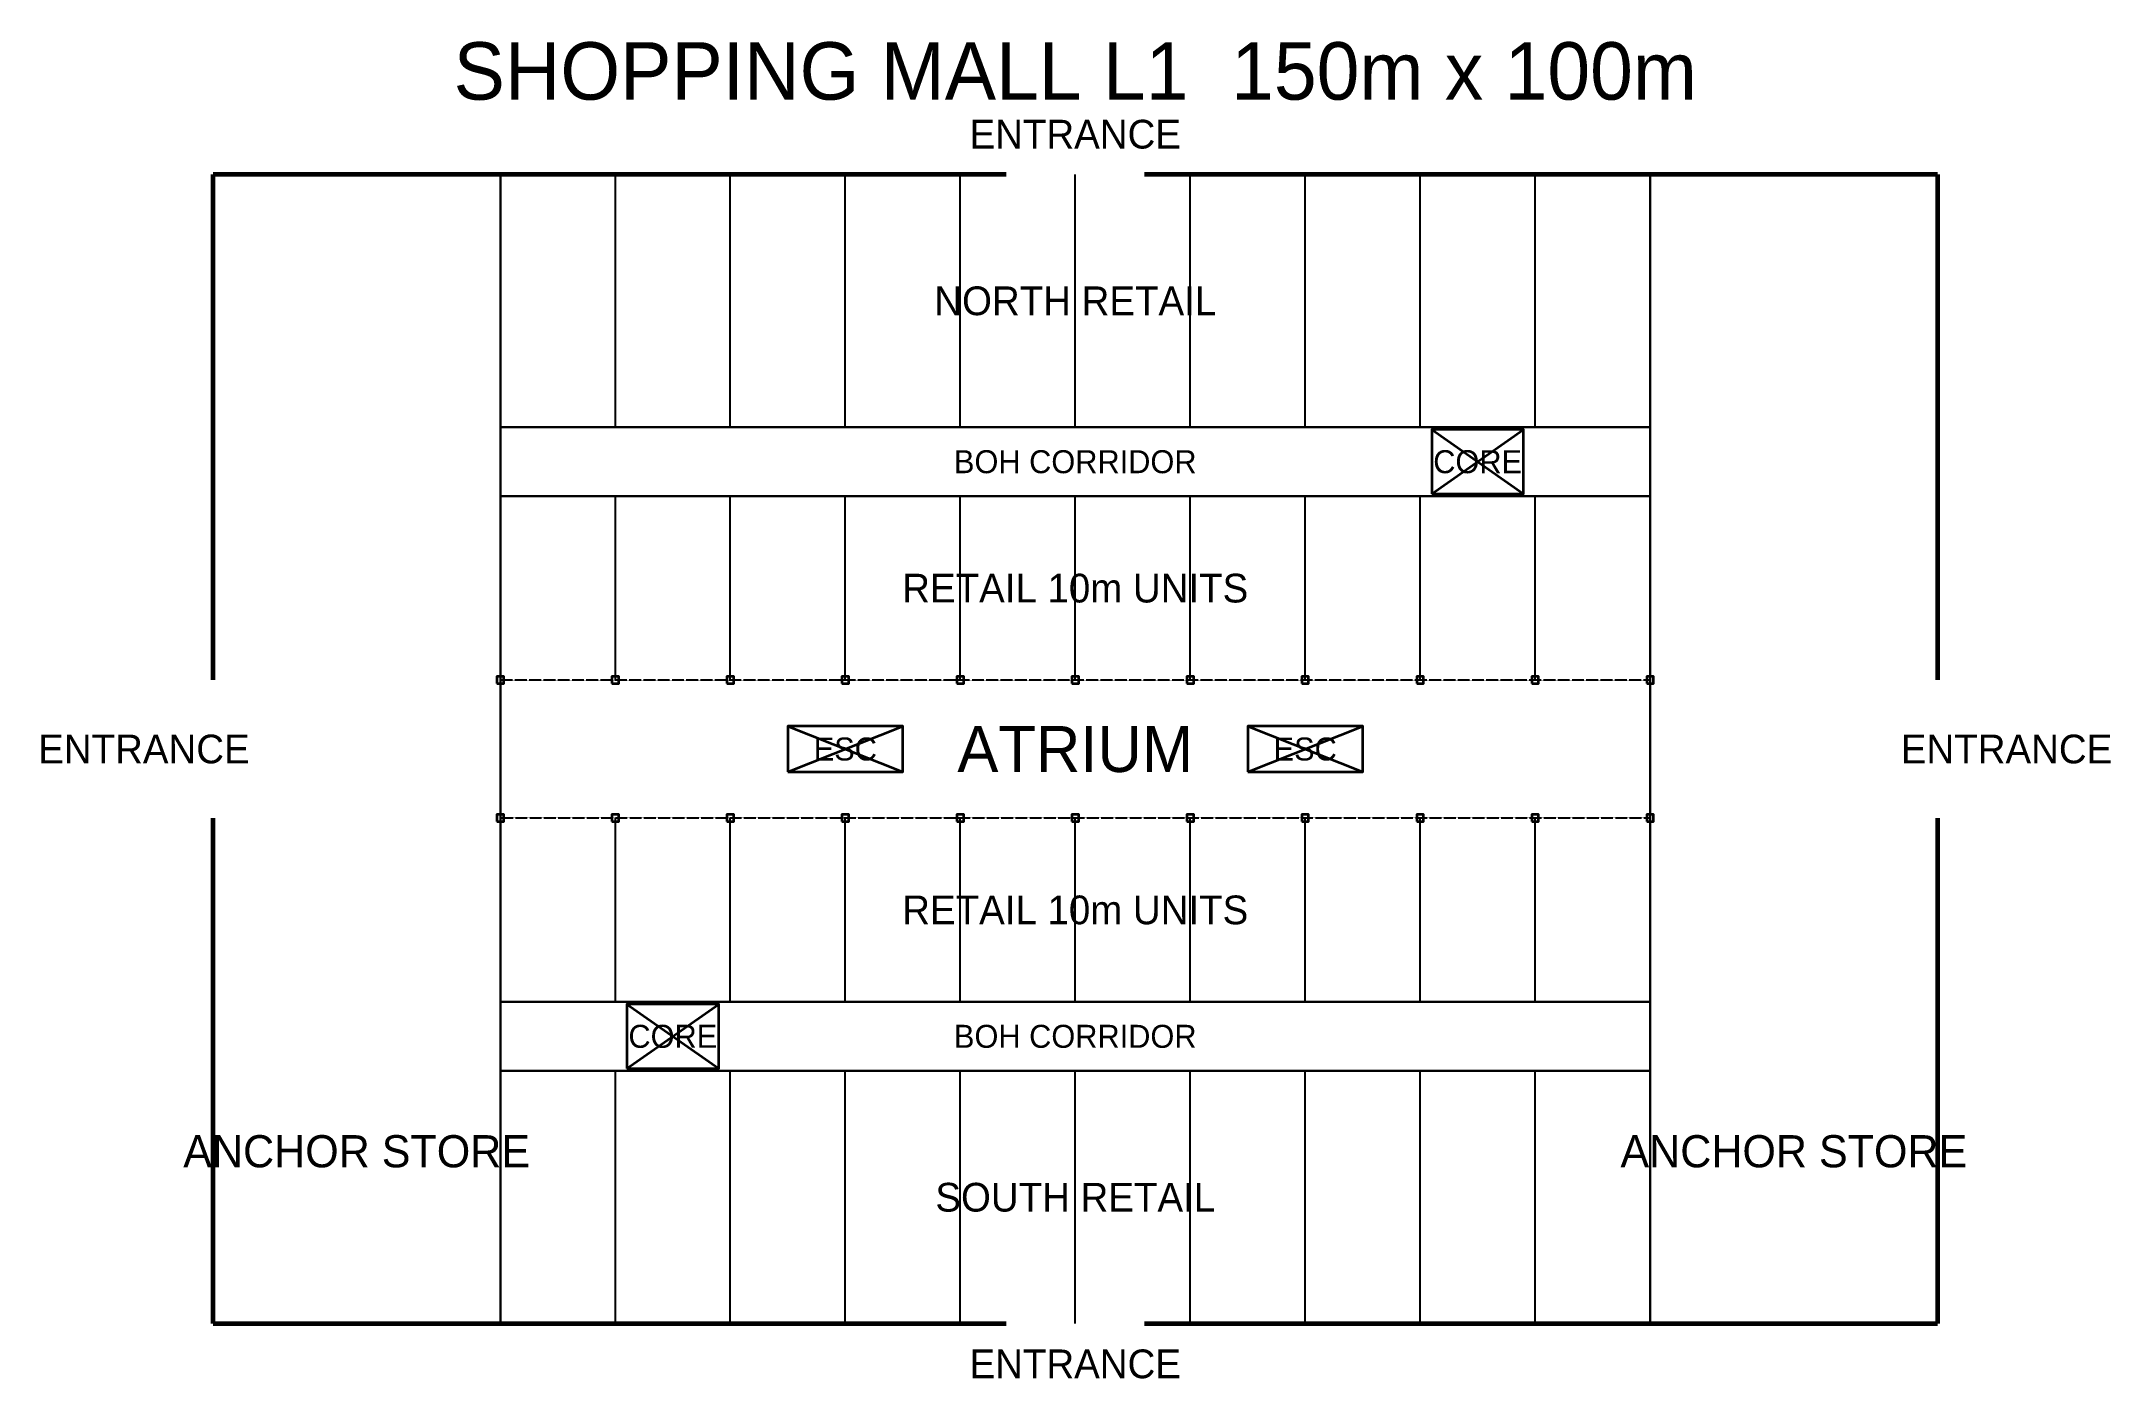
# Model space of a CAD drawing. Header units: millimetres. Extents: x -14920 to 165051, y -4785 to 111575.
import ezdxf
from ezdxf.enums import TextEntityAlignment as Align

# ---------------------------------------------------------------- set-up
doc = ezdxf.new("R2010")
doc.units = ezdxf.units.MM
doc.linetypes.add('DASHED', pattern=[1.524, 1.27, -0.254])
for name, color, linetype, lineweight in [('A-ANNO', 7, 'Continuous', 18), ('A-COLS', 7, 'Continuous', 35), ('A-CORE', 2, 'Continuous', 35), ('A-VOID', 4, 'DASHED', 25), ('A-WALL', 7, 'Continuous', 50), ('A-WALL-INTR', 7, 'Continuous', 25)]:
    doc.layers.add(name, color=color, linetype=linetype, lineweight=lineweight)

msp = doc.modelspace()

# ---------------------------------------------------------------- linework, layer by layer
at = {"layer": 'A-COLS'}
for points in [[(24700, 55700), (25300, 55700), (25300, 56300), (24700, 56300)], [(34700, 55700), (35300, 55700), (35300, 56300), (34700, 56300)], [(44700, 55700), (45300, 55700), (45300, 56300), (44700, 56300)], [(54700, 55700), (55300, 55700), (55300, 56300), (54700, 56300)], [(64700, 55700), (65300, 55700), (65300, 56300), (64700, 56300)], [(74700, 55700), (75300, 55700), (75300, 56300), (74700, 56300)], [(84700, 55700), (85300, 55700), (85300, 56300), (84700, 56300)], [(94700, 55700), (95300, 55700), (95300, 56300), (94700, 56300)], [(104700, 55700), (105300, 55700), (105300, 56300), (104700, 56300)], [(114700, 55700), (115300, 55700), (115300, 56300), (114700, 56300)], [(124700, 55700), (125300, 55700), (125300, 56300), (124700, 56300)], [(24700, 43700), (25300, 43700), (25300, 44300), (24700, 44300)], [(34700, 43700), (35300, 43700), (35300, 44300), (34700, 44300)], [(44700, 43700), (45300, 43700), (45300, 44300), (44700, 44300)], [(54700, 43700), (55300, 43700), (55300, 44300), (54700, 44300)], [(64700, 43700), (65300, 43700), (65300, 44300), (64700, 44300)], [(74700, 43700), (75300, 43700), (75300, 44300), (74700, 44300)], [(84700, 43700), (85300, 43700), (85300, 44300), (84700, 44300)], [(94700, 43700), (95300, 43700), (95300, 44300), (94700, 44300)], [(104700, 43700), (105300, 43700), (105300, 44300), (104700, 44300)], [(114700, 43700), (115300, 43700), (115300, 44300), (114700, 44300)], [(124700, 43700), (125300, 43700), (125300, 44300), (124700, 44300)]]:
    msp.add_lwpolyline(points, close=True, dxfattribs=at)
at = {"layer": 'A-CORE'}
for p, q in [((106000, 72200), (114000, 77800)), ((106000, 77800), (114000, 72200)), ((50000, 48000), (60000, 52000)), ((50000, 52000), (60000, 48000)), ((90000, 48000), (100000, 52000)), ((90000, 52000), (100000, 48000)), ((36000, 22200), (44000, 27800)), ((36000, 27800), (44000, 22200))]:
    msp.add_line(p, q, dxfattribs=at)
for points in [[(106000, 72200), (114000, 72200), (114000, 77800), (106000, 77800)], [(50000, 48000), (60000, 48000), (60000, 52000), (50000, 52000)], [(90000, 48000), (100000, 48000), (100000, 52000), (90000, 52000)], [(36000, 22200), (44000, 22200), (44000, 27800), (36000, 27800)]]:
    msp.add_lwpolyline(points, close=True, dxfattribs=at)
at = {"layer": 'A-VOID'}
msp.add_lwpolyline([(25000, 44000), (125000, 44000), (125000, 56000), (25000, 56000)], close=True, dxfattribs=at)
at = {"layer": 'A-WALL', "const_width": 400}
for points in [[(0, 100000), (69000, 100000)], [(0, 56000), (0, 100000)], [(81000, 100000), (150000, 100000)], [(150000, 56000), (150000, 100000)], [(0, 0), (0, 44000)], [(150000, 0), (150000, 44000)], [(0, 0), (69000, 0)], [(81000, 0), (150000, 0)]]:
    msp.add_lwpolyline(points, dxfattribs=at)
at = {"layer": 'A-WALL-INTR'}
for p, q in [((25000, 78000), (25000, 100000)), ((35000, 78000), (35000, 100000)), ((45000, 78000), (45000, 100000)), ((55000, 78000), (55000, 100000)), ((65000, 78000), (65000, 100000)), ((75000, 78000), (75000, 100000)), ((85000, 78000), (85000, 100000)), ((95000, 78000), (95000, 100000)), ((105000, 78000), (105000, 100000)), ((115000, 78000), (115000, 100000)), ((125000, 78000), (125000, 100000)), ((25000, 56000), (25000, 72000)), ((35000, 56000), (35000, 72000)), ((45000, 56000), (45000, 72000)), ((55000, 56000), (55000, 72000)), ((65000, 56000), (65000, 72000)), ((75000, 56000), (75000, 72000)), ((85000, 56000), (85000, 72000)), ((95000, 56000), (95000, 72000)), ((105000, 56000), (105000, 72000)), ((115000, 56000), (115000, 72000)), ((125000, 56000), (125000, 72000)), ((25000, 28000), (25000, 44000)), ((35000, 28000), (35000, 44000)), ((45000, 28000), (45000, 44000)), ((55000, 28000), (55000, 44000)), ((65000, 28000), (65000, 44000)), ((75000, 28000), (75000, 44000)), ((85000, 28000), (85000, 44000)), ((95000, 28000), (95000, 44000)), ((105000, 28000), (105000, 44000)), ((115000, 28000), (115000, 44000)), ((125000, 28000), (125000, 44000)), ((25000, 0), (25000, 22000)), ((35000, 0), (35000, 22000)), ((45000, 0), (45000, 22000)), ((55000, 0), (55000, 22000)), ((65000, 0), (65000, 22000)), ((75000, 0), (75000, 22000)), ((85000, 0), (85000, 22000)), ((95000, 0), (95000, 22000)), ((105000, 0), (105000, 22000)), ((115000, 0), (115000, 22000)), ((125000, 0), (125000, 22000))]:
    msp.add_line(p, q, dxfattribs=at)
at = {"layer": 'A-WALL-INTR', "const_width": 200}
for points in [[(25000, 0), (25000, 100000)], [(125000, 0), (125000, 100000)], [(25000, 78000), (125000, 78000)], [(25000, 72000), (125000, 72000)], [(25000, 28000), (125000, 28000)], [(25000, 22000), (125000, 22000)]]:
    msp.add_lwpolyline(points, dxfattribs=at)

# ---------------------------------------------------------------- texts
at = {"layer": 'A-ANNO'}
for s, height, p in [('SHOPPING MALL L1  150m x 100m', 5000, (75000, 109000)), ('ENTRANCE', 2500, (75000, 103500)), ('NORTH RETAIL', 2500, (75000, 89000)), ('BOH CORRIDOR', 2000, (75000, 75000)), ('CORE', 2000, (110000, 75000)), ('RETAIL 10m UNITS', 2500, (75000, 64000)), ('ENTRANCE', 2500, (-6000, 50000)), ('ESC', 2000, (55000, 50000)), ('ATRIUM', 4000, (75000, 50000)), ('ESC', 2000, (95000, 50000)), ('ENTRANCE', 2500, (156000, 50000)), ('RETAIL 10m UNITS', 2500, (75000, 36000)), ('CORE', 2000, (40000, 25000)), ('BOH CORRIDOR', 2000, (75000, 25000)), ('ANCHOR STORE', 2800, (12500, 15000)), ('ANCHOR STORE', 2800, (137500, 15000)), ('SOUTH RETAIL', 2500, (75000, 11000)), ('ENTRANCE', 2500, (75000, -3500))]:
    msp.add_text(s, height=height, dxfattribs=at).set_placement(p, align=Align.MIDDLE_CENTER)

doc.saveas('drawing.dxf')
